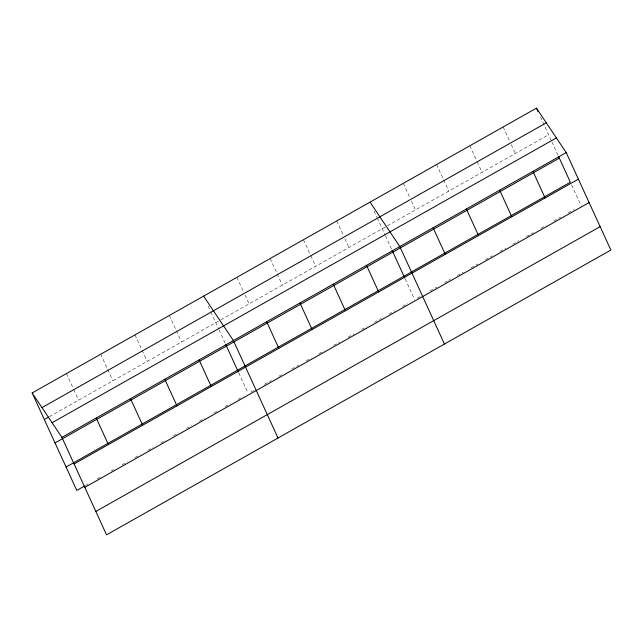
<?xml version="1.0" encoding="UTF-8"?>
<svg xmlns="http://www.w3.org/2000/svg" width="643" height="643" viewBox="0 0 643 643"><rect width="100%" height="100%" fill="white"/><g stroke="black" fill="none" stroke-linecap="round" stroke-linejoin="round"><path stroke-width="0.48" stroke-dasharray="3.21 2.41" d="M49.463 416.624L220.051 320.286M220.903 319.804L386.467 226.304M387.319 225.822L548.624 134.733M85.342 485.578L89.634 483.15M97.35 478.794L101.634 476.375M111.062 471.054L114.494 469.117M122.21 464.752L127.354 461.851M135.07 457.495L140.214 454.585M147.93 450.229L153.074 447.327M160.79 442.971L165.934 440.061M173.65 435.705L178.794 432.803M186.51 428.447L191.654 425.537M199.37 421.181L204.514 418.28M213.942 412.951L217.374 411.014M225.09 406.657L230.234 403.756M237.95 399.399L243.094 396.49M250.794 392.142L254.21 390.213M264.45 384.426L271.282 380.576M278.958 376.235L281.521 374.789M291.761 369.01L298.585 365.152M306.269 360.811L311.389 357.918M319.073 353.586L324.193 350.692M333.58 345.387L339.552 342.02M348.088 337.197L354.06 333.821M361.744 329.489L366.864 326.596M374.547 322.256L381.371 318.398M389.055 314.065L395.027 310.69M402.711 306.349L407.831 303.464M417.219 298.159L420.635 296.23M430.022 290.925L436.846 287.075M444.53 282.735L447.938 280.806M448.798 280.324L450.502 279.359M457.326 275.509L463.306 272.134M470.981 267.793L477.813 263.943M485.489 259.603L492.321 255.745M500.005 251.405L505.977 248.037M512.801 244.179L518.78 240.804M526.456 236.471L533.288 232.613M540.964 228.273L546.084 225.38M553.768 221.047L560.592 217.189M568.275 212.849L574.247 209.481M540.514 117.018L551.509 141.034M551.919 141.934L558.1 155.429M571.603 184.927L581.079 205.623M503.172 126.952L509.658 141.13M511.281 144.675L515.34 153.532M469.888 145.752L476.785 160.814M477.186 161.698L482.057 172.332M436.605 164.552L448.774 191.124M403.322 183.343L409.808 197.522M411.432 201.066L415.482 209.923M374.089 211L376.927 217.197M377.337 218.09L385.085 235.016M385.495 235.917L391.675 249.412M405.186 278.909L414.655 299.606M336.747 220.935L343.241 235.113M344.865 238.657L348.916 247.515M303.464 239.735L310.36 254.797M310.77 255.681L315.633 266.306M270.181 258.534L282.349 285.106M236.897 277.326L243.384 291.504M245.007 295.041L249.066 303.906M208.075 305.867L210.51 311.18M210.912 312.072L218.668 328.999M219.078 329.899L225.259 343.394M238.762 372.892L247.82 392.688M169.318 315.488L181.487 342.068M135.03 334.858L147.199 361.43M100.734 354.221L112.903 380.801M66.446 373.591L73.334 388.645M73.744 389.529L78.607 400.163"/><path stroke-width="0.96" d="M32.15 392.953L536.455 108.161L566.226 152.584L610.85 250.047L106.545 534.839L61.921 437.377L32.15 392.953L76.774 490.416L84.49 486.06M41.972 407.614L546.277 122.821M44.319 419.525L48.603 417.106M52.099 422.716L556.404 137.923M61.921 437.377L566.226 152.584M55.025 442.923L559.33 158.13M66.06 467.027L570.365 182.226L558.51 156.329M74.09 463.957L578.395 179.156M84.796 487.346L589.109 202.553M95.831 511.45L600.136 226.657M370.038 202.143L399.809 246.566L444.426 344.029M203.614 296.126L233.385 340.549L278.009 438.012M536.455 108.161L538.078 111.705M532.943 171.384L545.111 197.956M499.659 190.175L511.828 216.755M466.376 208.975L478.545 235.547M433.093 227.767L445.261 254.347M392.085 250.312L404.769 278.009M366.526 265.366L378.687 291.938M333.243 284.158L345.404 310.738M299.951 302.957L312.12 329.529M266.668 321.749L278.837 348.329M225.669 344.294L238.352 371.992M199.097 359.911L211.258 386.491M164.801 379.282L176.97 405.854M130.505 398.644L142.674 425.224M96.217 418.014L108.386 444.586"/></g></svg>
